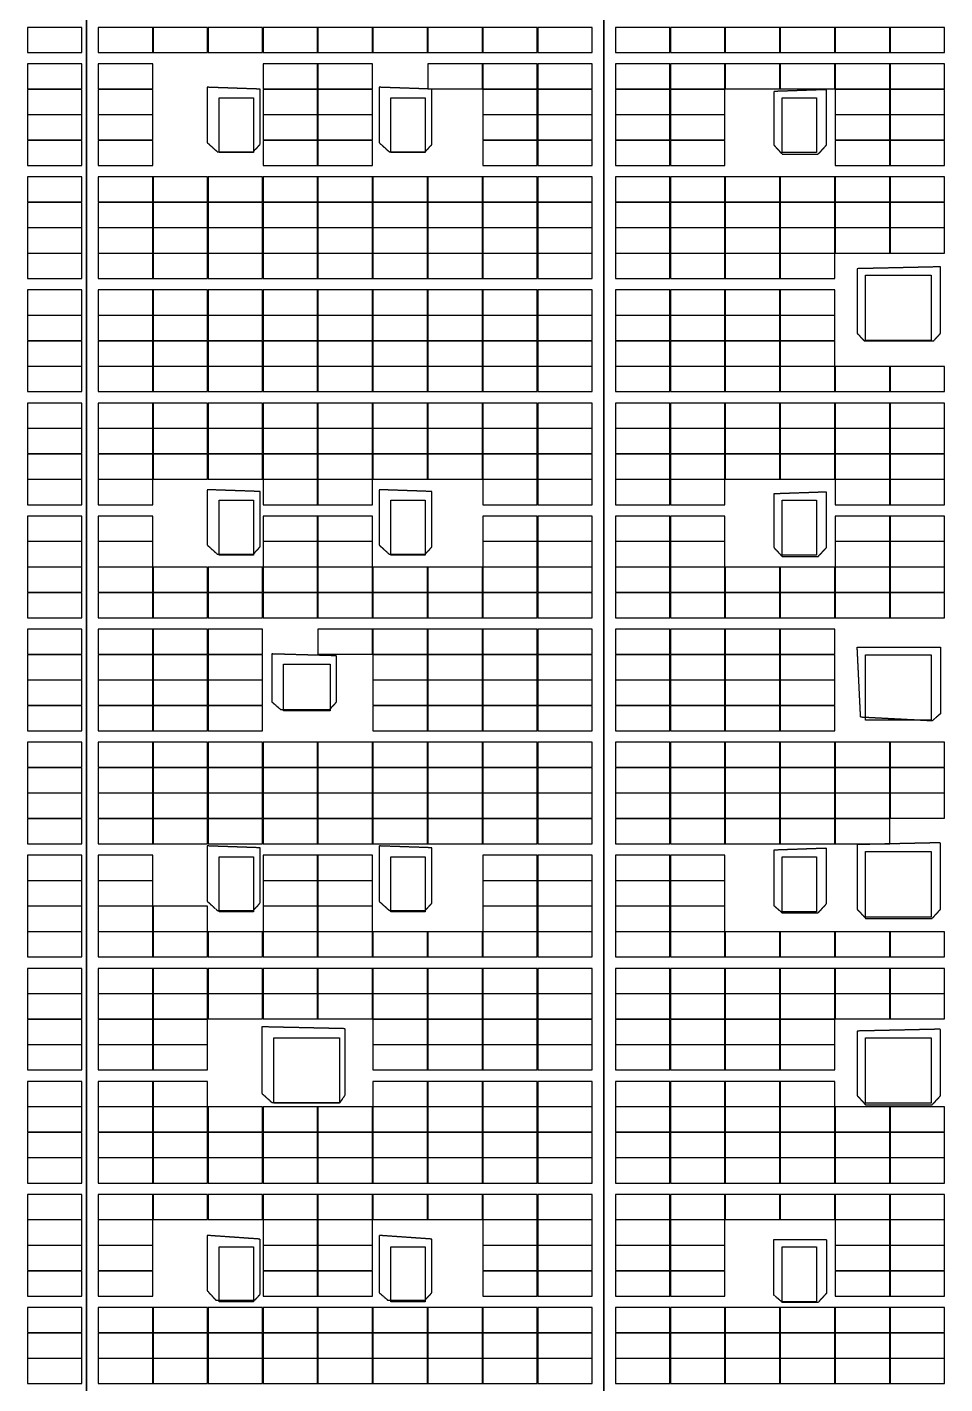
# Model space of a CAD drawing. Header units: millimetres. Extents: x -330863 to 383137, y -246038 to 314990.
# Drawn here: x -25996 to 14103, y 33059 to 92387 of the extents above; entities that cross this region are included whole.
import ezdxf

# ---------------------------------------------------------------- set-up
doc = ezdxf.new("R2010")
doc.units = ezdxf.units.MM
doc.linetypes.add('DASHED', pattern=[1.524, 1.27, -0.254])
doc.linetypes.add('HIDDEN', pattern=[0.375, 0.25, -0.125])
doc.layers.add('X消防车道', color=6, linetype='HIDDEN', lineweight=18)
for name, color, linetype in [('屋脊线', 7, 'ByLayer'), ('组件', 7, 'ByLayer'), ('阴影', 8, 'DASHED'), ('障碍物', 7, 'ByLayer')]:
    doc.layers.add(name, color=color, linetype=linetype)

# ---------------------------------------------------------------- blocks, each defined once
blk = doc.blocks.new('*U6')
at = {"layer": '屋脊线', "color": 30}
for p, q in [((-23396, -129651, 8900), (-23400, 145849, 8900)), ((-796, -129651, 10100), (-800, 145849, 10100))]:
    blk.add_line(p, q, dxfattribs=at)
at = {"flags": 1}
for tag in ['unit_id', 'unit_name']:
    blk.add_attdef(tag, (0, 0), '', height=2.5, dxfattribs=at)
blk = doc.blocks.new('*U168')
at = {"layer": '障碍物', "color": 1}
blk.add_polyline3d([(-17600, 89299, 10), (-16100, 89299, 10), (-16100, 86899, 10), (-17600, 86899, 10)], close=True, dxfattribs=at)
at = {"flags": 1}
for tag in ['height', 'shape']:
    blk.add_attdef(tag, (0, 0), '', height=2.5, dxfattribs=at)
blk = doc.blocks.new('*U169')
at = {"layer": '障碍物', "color": 1}
blk.add_polyline3d([(-10100, 89299, 10), (-8600, 89299, 10), (-8600, 86899, 10), (-10100, 86899, 10)], close=True, dxfattribs=at)
at = {"flags": 1}
for tag in ['height', 'shape']:
    blk.add_attdef(tag, (0, 0), '', height=2.5, dxfattribs=at)
blk = doc.blocks.new('*U170')
at = {"layer": '障碍物', "color": 1}
blk.add_polyline3d([(7000, 89299, 10), (8500, 89299, 10), (8500, 86899, 10), (7000, 86899, 10)], close=True, dxfattribs=at)
at = {"flags": 1}
for tag in ['height', 'shape']:
    blk.add_attdef(tag, (0, 0), '', height=2.5, dxfattribs=at)
blk = doc.blocks.new('*U172')
at = {"layer": '障碍物', "color": 1}
blk.add_polyline3d([(-17600, 71699, 10), (-16100, 71699, 10), (-16100, 69299, 10), (-17600, 69299, 10)], close=True, dxfattribs=at)
at = {"flags": 1}
for tag in ['height', 'shape']:
    blk.add_attdef(tag, (0, 0), '', height=2.5, dxfattribs=at)
blk = doc.blocks.new('*U173')
at = {"layer": '障碍物', "color": 1}
blk.add_polyline3d([(-10100, 71699, 10), (-8600, 71699, 10), (-8600, 69299, 10), (-10100, 69299, 10)], close=True, dxfattribs=at)
at = {"flags": 1}
for tag in ['height', 'shape']:
    blk.add_attdef(tag, (0, 0), '', height=2.5, dxfattribs=at)
blk = doc.blocks.new('*U174')
at = {"layer": '障碍物', "color": 1}
blk.add_polyline3d([(7000, 71699, 10), (8500, 71699, 10), (8500, 69299, 10), (7000, 69299, 10)], close=True, dxfattribs=at)
at = {"flags": 1}
for tag in ['height', 'shape']:
    blk.add_attdef(tag, (0, 0), '', height=2.5, dxfattribs=at)
blk = doc.blocks.new('*U176')
at = {"layer": '障碍物', "color": 1}
blk.add_polyline3d([(-17600, 56099, 10), (-16100, 56099, 10), (-16100, 53699, 10), (-17600, 53699, 10)], close=True, dxfattribs=at)
at = {"flags": 1}
for tag in ['height', 'shape']:
    blk.add_attdef(tag, (0, 0), '', height=2.5, dxfattribs=at)
blk = doc.blocks.new('*U177')
at = {"layer": '障碍物', "color": 1}
blk.add_polyline3d([(-10100, 56099, 10), (-8600, 56099, 10), (-8600, 53699, 10), (-10100, 53699, 10)], close=True, dxfattribs=at)
at = {"flags": 1}
for tag in ['height', 'shape']:
    blk.add_attdef(tag, (0, 0), '', height=2.5, dxfattribs=at)
blk = doc.blocks.new('*U178')
at = {"layer": '障碍物', "color": 1}
blk.add_polyline3d([(7000, 56099, 10), (8500, 56099, 10), (8500, 53699, 10), (7000, 53699, 10)], close=True, dxfattribs=at)
at = {"flags": 1}
for tag in ['height', 'shape']:
    blk.add_attdef(tag, (0, 0), '', height=2.5, dxfattribs=at)
blk = doc.blocks.new('*U180')
at = {"layer": '障碍物', "color": 1}
blk.add_polyline3d([(-17600, 39049, 10), (-16100, 39049, 10), (-16100, 36649, 10), (-17600, 36649, 10)], close=True, dxfattribs=at)
at = {"flags": 1}
for tag in ['height', 'shape']:
    blk.add_attdef(tag, (0, 0), '', height=2.5, dxfattribs=at)
blk = doc.blocks.new('*U181')
at = {"layer": '障碍物', "color": 1}
blk.add_polyline3d([(-10100, 39049, 10), (-8600, 39049, 10), (-8600, 36649, 10), (-10100, 36649, 10)], close=True, dxfattribs=at)
at = {"flags": 1}
for tag in ['height', 'shape']:
    blk.add_attdef(tag, (0, 0), '', height=2.5, dxfattribs=at)
blk = doc.blocks.new('*U182')
at = {"layer": '障碍物', "color": 1}
blk.add_polyline3d([(7000, 39049, 10), (8500, 39049, 10), (8500, 36649, 10), (7000, 36649, 10)], close=True, dxfattribs=at)
at = {"flags": 1}
for tag in ['height', 'shape']:
    blk.add_attdef(tag, (0, 0), '', height=2.5, dxfattribs=at)
blk = doc.blocks.new('*U221')
at = {"layer": '障碍物', "color": 1}
blk.add_polyline3d([(-14801, 64530, 10), (-12758, 64530, 10), (-12758, 62487, 10), (-14801, 62487, 10)], close=True, dxfattribs=at)
at = {"flags": 1}
for tag in ['height', 'shape']:
    blk.add_attdef(tag, (0, 0), '', height=2.5, dxfattribs=at)
blk = doc.blocks.new('*U222')
at = {"layer": '障碍物', "color": 1}
blk.add_polyline3d([(-15210, 48189, 10), (-12350, 48189, 10), (-12350, 45328, 10), (-15210, 45328, 10)], close=True, dxfattribs=at)
at = {"flags": 1}
for tag in ['height', 'shape']:
    blk.add_attdef(tag, (0, 0), '', height=2.5, dxfattribs=at)
blk = doc.blocks.new('*U232')
at = {"layer": '障碍物', "color": 1}
blk.add_polyline3d([(10640, 81542, 10), (13500, 81542, 10), (13500, 78682, 10), (10640, 78682, 10)], close=True, dxfattribs=at)
at = {"flags": 1}
for tag in ['height', 'shape']:
    blk.add_attdef(tag, (0, 0), '', height=2.5, dxfattribs=at)
blk = doc.blocks.new('*U233')
at = {"layer": '障碍物', "color": 1}
blk.add_polyline3d([(10640, 64942, 10), (13500, 64942, 10), (13500, 62081, 10), (10640, 62081, 10)], close=True, dxfattribs=at)
at = {"flags": 1}
for tag in ['height', 'shape']:
    blk.add_attdef(tag, (0, 0), '', height=2.5, dxfattribs=at)
blk = doc.blocks.new('*U234')
at = {"layer": '障碍物', "color": 1}
blk.add_polyline3d([(10640, 48192, 10), (13500, 48192, 10), (13500, 45331, 10), (10640, 45331, 10)], close=True, dxfattribs=at)
at = {"flags": 1}
for tag in ['height', 'shape']:
    blk.add_attdef(tag, (0, 0), '', height=2.5, dxfattribs=at)
blk = doc.blocks.new('*U245')
at = {"layer": '障碍物', "color": 1}
blk.add_polyline3d([(10640, 56334, 10), (13500, 56334, 10), (13500, 53473, 10), (10640, 53473, 10)], close=True, dxfattribs=at)
at = {"flags": 1}
for tag in ['height', 'shape']:
    blk.add_attdef(tag, (0, 0), '', height=2.5, dxfattribs=at)
blk = doc.blocks.new('*U15')
at = {"layer": '组件', "color": 0}
blk.add_polyline3d([(0, 0, 0), (0, 109.6, 0), (-238.1, 109.6, 12.6), (-238.1, 0, 12.6)], close=True, dxfattribs=at)
at = {"flags": 1}
for tag in ['mounting-hole-spacing1', 'mounting-hole-spacing2', 'module-material', 'vmpo', 'voco', 'silicon-material', 'panel-length', 'panel-width', 'panel-height', 'userid', 'theme', 'note', 'name', 'pmax', 'company-name', 'id', 'impo', 'isco']:
    blk.add_attdef(tag, (0, 0), '', height=2.5, dxfattribs=at)
blk = doc.blocks.new('*U13')
at = {"layer": '组件', "color": 0}
blk.add_polyline3d([(0, 0, 0), (0, -109.6, 0), (238.1, -109.6, 12.6), (238.1, 0, 12.6)], close=True, dxfattribs=at)
at = {"flags": 1}
for tag in ['mounting-hole-spacing1', 'mounting-hole-spacing2', 'module-material', 'vmpo', 'voco', 'silicon-material', 'panel-length', 'panel-width', 'panel-height', 'userid', 'theme', 'note', 'name', 'pmax', 'company-name', 'id', 'impo', 'isco']:
    blk.add_attdef(tag, (0, 0), '', height=2.5, dxfattribs=at)
blk = doc.blocks.new('*U11')
at = {"layer": '组件', "color": 0}
blk.add_polyline3d([(0, 0, 0), (0, 109.6, 0), (-238, 109.6, 13), (-238, 0, 13)], close=True, dxfattribs=at)
at = {"flags": 1}
for tag in ['mounting-hole-spacing1', 'mounting-hole-spacing2', 'module-material', 'vmpo', 'voco', 'silicon-material', 'panel-length', 'panel-width', 'panel-height', 'userid', 'theme', 'note', 'name', 'pmax', 'company-name', 'id', 'impo', 'isco']:
    blk.add_attdef(tag, (0, 0), '', height=2.5, dxfattribs=at)

msp = doc.modelspace()

# ---------------------------------------------------------------- hatches: boundary and pattern name
at = {"layer": 'X消防车道'}
h = msp.add_hatch(dxfattribs=at)
h.set_pattern_fill('DOTS', color=8, scale=1000, angle=-31.48783798)
h.set_pattern_definition([(328.51216202, (-1970228605.7, -2547630934.4), (1506.0502845, 939.1527315), [0, -1587.5])])
h.paths.add_polyline_path([(-93210.319, -143669.982, 0.388696348), (-80260.509, -155528.75), (-29868.25, -155528.75, 0.072993423), (-27282.119, -155149.186), (-24812.542, -154408.313, -0.072993423), (-22226.411, -154028.75), (83399.933, -154028.75, -0.414215405), (92400, -163028.739), (92400.012, -173021.711), (96400.012, -173176.258), (96400, -163028.734, 0.414220327), (83399.684, -150028.75), (-22813.487, -150028.75, 0.072993423), (-25399.617, -150408.313), (-27869.195, -151149.186, -0.072993423), (-30455.326, -151528.75), (-80260.509, -151528.75, -0.388697685), (-89225.766, -143318.792), (-114666.763, 145381.208, -0.440198268), (-105701.506, 155171.25), (85999.681, 155171.25, -0.414210993), (94999.681, 146171.329, -0.141448111), (96999.681, 153099.453, 0.257670399), (85999.52, 159171.25), (-105701.603, 159171.25, 0.440196051), (-118651.322, 145030.079)])

# ---------------------------------------------------------------- linework, layer by layer
at = {"layer": '屋脊线', "color": 30, "elevation": 8900}
msp.add_lwpolyline([(-23399.713, 145848.75), (-23395.512, -129651.245)], dxfattribs=at)
at = {"layer": '屋脊线', "color": 2, "elevation": 10100}
msp.add_lwpolyline([(-799.713, 145848.75), (-795.512, -129651.247)], dxfattribs=at)
at = {"layer": '阴影', "linetype": 'DASHED'}
for points in [[(-15821.039, 87254.355, 9303.359), (-15821.075, 89675.928, 9303.36), (-18126.6, 89756.611, 9180.942), (-18126.562, 87335.039, 9180.943), (-17680.327, 86931.445, 9204.636), (-16118.521, 86931.475, 9287.564), (-15821.039, 87254.355, 9303.359)], [(-8309.493, 87254.453, 9702.203), (-8309.531, 89676.025, 9702.203), (-10615.055, 89756.719, 9579.786), (-10615.02, 87335.146, 9579.786), (-10168.782, 86931.553, 9603.48), (-8606.976, 86931.572, 9686.407), (-8309.493, 87254.453, 9702.203)], [(6629.312, 89573.066, 9706.584), (6629.348, 87232.207, 9706.584), (7001.212, 86828.613, 9686.839), (8563.018, 86828.643, 9603.911), (8934.871, 87232.236, 9584.167), (8934.833, 89653.818, 9584.167), (6629.312, 89573.066, 9706.584)], [(10273.645, 81824.072, 9513.086), (10273.688, 78998.901, 9513.086), (10571.179, 78676.025, 9497.29), (13620.419, 78676.069, 9335.383), (13917.902, 78998.95, 9319.587), (13917.858, 81904.839, 9319.587), (10273.645, 81824.072, 9513.086)], [(-15820.77, 69657.583, 9303.36), (-15820.807, 72079.16, 9303.36), (-18126.332, 72159.839, 9180.942), (-18126.295, 69738.271, 9180.942), (-17680.059, 69334.688, 9204.636), (-16118.252, 69334.707, 9287.564), (-15820.77, 69657.583, 9303.36)], [(-8309.225, 69657.69, 9702.203), (-8309.262, 72079.268, 9702.203), (-10614.789, 72159.951, 9579.786), (-10614.751, 69738.374, 9579.786), (-10168.514, 69334.785, 9603.48), (-8606.708, 69334.81, 9686.407), (-8309.225, 69657.69, 9702.203)], [(6629.58, 71976.274, 9706.584), (6629.615, 69635.425, 9706.584), (7001.48, 69231.826, 9686.839), (8563.286, 69231.851, 9603.911), (8935.139, 69635.459, 9584.167), (8935.102, 72057.031, 9584.167), (6629.58, 71976.274, 9706.584)], [(10273.898, 65276.636, 9513.086), (13918.112, 65276.685, 9319.587), (13918.156, 62370.796, 9319.587), (13546.301, 62047.91, 9339.332), (10422.687, 62209.312, 9505.188), (10273.898, 65276.636, 9513.086)], [(-12473.939, 62877.231, 9481.062), (-12473.971, 64895.21, 9481.062), (-15300.096, 64975.884, 9331.003), (-15300.065, 62877.188, 9331.003), (-14928.202, 62554.316, 9350.747), (-12771.421, 62554.341, 9465.267), (-12473.939, 62877.231, 9481.062)], [(-15820.532, 54078.799, 9303.36), (-15820.57, 56500.366, 9303.359), (-18126.095, 56581.06, 9180.942), (-18126.057, 54159.478, 9180.942), (-17679.821, 53755.898, 9204.636), (-16118.014, 53755.913, 9287.564), (-15820.532, 54078.799, 9303.36)], [(-8308.987, 54078.906, 9702.203), (-8309.025, 56500.474, 9702.203), (-10614.55, 56581.167, 9579.786), (-10614.513, 54159.59, 9579.786), (-10168.276, 53756.001, 9603.479), (-8606.47, 53756.021, 9686.407), (-8308.987, 54078.906, 9702.203)], [(6629.818, 56397.471, 9706.584), (6629.854, 53975.898, 9706.584), (7001.718, 53653.027, 9686.839), (8563.524, 53653.042, 9603.911), (8935.377, 54056.646, 9584.167), (8935.339, 56478.223, 9584.167), (6629.818, 56397.471, 9706.584)], [(10274.03, 56639.683, 9513.086), (10274.072, 53814.512, 9513.086), (10645.936, 53410.913, 9493.341), (13546.433, 53410.952, 9339.332), (13918.286, 53814.561, 9319.587), (13918.242, 56720.449, 9319.587), (10274.03, 56639.683, 9513.086)], [(-12101.818, 45684.062, 9500.807), (-12101.862, 48589.946, 9500.807), (-15746.078, 48670.615, 9307.309), (-15746.034, 45764.727, 9307.309), (-15299.799, 45361.147, 9331.002), (-12324.928, 45361.187, 9488.96), (-12101.818, 45684.062, 9500.807)], [(10274.153, 48487.046, 9513.086), (10274.197, 45661.87, 9513.086), (10646.061, 45258.271, 9493.341), (13546.558, 45258.315, 9339.332), (13918.411, 45661.919, 9319.587), (13918.365, 48567.812, 9319.587), (10274.153, 48487.046, 9513.086)], [(-15820.272, 36966.345, 9303.36), (-15820.309, 39387.927, 9303.36), (-18125.835, 39549.331, 9180.942), (-18125.798, 37127.747, 9180.942), (-17753.933, 36724.167, 9200.687), (-16043.384, 36724.182, 9291.513), (-15820.272, 36966.345, 9303.36)], [(-8308.728, 37047.168, 9702.203), (-8308.765, 39388.025, 9702.203), (-10614.29, 39549.429, 9579.786), (-10614.252, 37047.134, 9579.786), (-10242.388, 36724.263, 9599.531), (-8606.21, 36724.287, 9686.407), (-8308.728, 37047.168, 9702.203)], [(6630.078, 39365.718, 9706.584), (8935.601, 39365.75, 9584.167), (8935.636, 37024.893, 9584.167), (8563.784, 36621.294, 9603.911), (7001.977, 36621.279, 9686.839), (6630.113, 36944.15, 9706.583), (6630.078, 39365.718, 9706.584)]]:
    msp.add_polyline3d(points, close=True, dxfattribs=at)
at = {"layer": '障碍物', "color": 4, "elevation": 10300}
for points in [[(-17599.977, 89298.745), (-16099.978, 89298.745), (-16099.978, 86898.745), (-17599.977, 86898.745)], [(-10099.977, 89298.745), (-8599.978, 89298.745), (-8599.978, 86898.745), (-10099.977, 86898.745)], [(7000.022, 89298.75), (8500.022, 89298.75), (8500.022, 86898.75), (7000.022, 86898.75)], [(-17599.979, 71698.745), (-16099.98, 71698.745), (-16099.98, 69298.745), (-17599.979, 69298.745)], [(-10099.979, 71698.745), (-8599.98, 71698.745), (-8599.98, 69298.745), (-10099.979, 69298.745)], [(7000.02, 71698.75), (8500.02, 71698.75), (8500.02, 69298.75), (7000.02, 69298.75)], [(-17599.981, 56098.745), (-16099.981, 56098.745), (-16099.981, 53698.745), (-17599.981, 53698.745)], [(-10099.981, 56098.745), (-8599.981, 56098.745), (-8599.981, 53698.745), (-10099.981, 53698.745)], [(7000.019, 56098.75), (8500.018, 56098.75), (8500.018, 53698.75), (7000.019, 53698.75)], [(-17599.972, 39048.745), (-16099.973, 39048.745), (-16099.973, 36648.745), (-17599.972, 36648.745)], [(-10099.972, 39048.745), (-8599.973, 39048.745), (-8599.973, 36648.745), (-10099.972, 36648.745)], [(7000.027, 39048.75), (8500.027, 39048.75), (8500.027, 36648.75), (7000.027, 36648.75)]]:
    msp.add_lwpolyline(points, close=True, dxfattribs=at)
at = {"layer": '障碍物', "elevation": 10300}
for points in [[(10639.869, 81542.498), (13500.377, 81542.498), (13500.377, 78681.99), (10639.869, 78681.99)], [(10639.869, 64942.004), (13500.377, 64942.004), (13500.377, 62081.496), (10639.869, 62081.496)], [(-14801.485, 64530.366), (-12758.265, 64530.366), (-12758.265, 62487.146), (-14801.485, 62487.146)], [(10639.869, 56333.983), (13500.377, 56333.983), (13500.377, 53473.475), (10639.869, 53473.475)], [(-15210.13, 48189.032), (-12349.603, 48189.032), (-12349.603, 45328.484), (-15210.13, 45328.484)], [(10639.869, 48192.004), (13500.377, 48192.004), (13500.377, 45331.496), (10639.869, 45331.496)]]:
    msp.add_lwpolyline(points, close=True, dxfattribs=at)

# ---------------------------------------------------------------- block references
at = {"layer": '屋脊线'}
msp.add_blockref('*U6', (0, 0), dxfattribs=at)
at = {"layer": '组件', "color": 5, "xscale": 10, "yscale": 10, "zscale": 10}
for name, p in [('*U11', (-23605.621, 91280.75, 9011.365)), ('*U13', (-22890.39, 92376.75, 9027.003)), ('*U13', (-20489.774, 92376.75, 9154.469)), ('*U13', (-18089.157, 92376.75, 9281.936)), ('*U13', (-15688.54, 92376.75, 9409.402)), ('*U13', (-13287.923, 92376.75, 9536.869)), ('*U13', (-10887.306, 92376.75, 9664.335)), ('*U13', (-8486.689, 92376.75, 9791.801)), ('*U13', (-6086.072, 92376.75, 9919.268)), ('*U13', (-3685.455, 92376.75, 10046.734)), ('*U15', (2090.255, 91280.75, 10046.595)), ('*U15', (4490.872, 91280.75, 9919.128)), ('*U15', (6891.489, 91280.75, 9791.662)), ('*U15', (9292.106, 91280.75, 9664.195)), ('*U15', (11692.723, 91280.75, 9536.729)), ('*U15', (14093.34, 91280.75, 9409.263)), ('*U11', (-23605.621, 89684.75, 9011.37)), ('*U13', (-22890.39, 90780.75, 9026.999)), ('*U13', (-15688.54, 90780.75, 9409.398)), ('*U13', (-13287.923, 90780.75, 9536.865)), ('*U13', (-8486.689, 90780.75, 9791.797)), ('*U13', (-6086.072, 90780.75, 9919.264)), ('*U13', (-3685.455, 90780.75, 10046.73)), ('*U15', (2090.255, 89684.75, 10046.599)), ('*U15', (4490.872, 89684.75, 9919.132)), ('*U15', (6891.489, 89684.75, 9791.666)), ('*U15', (9292.106, 89684.75, 9664.199)), ('*U15', (11692.723, 89684.75, 9536.733)), ('*U15', (14093.34, 89684.75, 9409.267)), ('*U11', (-23605.621, 88568.75, 9011.37)), ('*U13', (-22890.39, 89664.75, 9026.999)), ('*U13', (-15688.54, 89664.75, 9409.398)), ('*U13', (-13287.923, 89664.75, 9536.865)), ('*U13', (-6086.072, 89664.75, 9919.264)), ('*U13', (-3685.455, 89664.75, 10046.73)), ('*U15', (2090.255, 88568.75, 10046.599)), ('*U15', (4490.872, 88568.75, 9919.132)), ('*U15', (11692.723, 88568.75, 9536.733)), ('*U15', (14093.34, 88568.75, 9409.267)), ('*U11', (-23605.621, 87452.75, 9011.37)), ('*U13', (-22890.39, 88548.75, 9026.999)), ('*U13', (-15688.54, 88548.75, 9409.398)), ('*U13', (-13287.923, 88548.75, 9536.865)), ('*U13', (-6086.072, 88548.75, 9919.264)), ('*U13', (-3685.455, 88548.75, 10046.73)), ('*U15', (2090.255, 87452.75, 10046.599)), ('*U15', (4490.872, 87452.75, 9919.132)), ('*U15', (11692.723, 87452.75, 9536.733)), ('*U15', (14093.34, 87452.75, 9409.267)), ('*U11', (-23605.621, 86336.75, 9011.37)), ('*U13', (-22890.39, 87432.75, 9026.999)), ('*U13', (-15688.54, 87432.75, 9409.398)), ('*U13', (-13287.923, 87432.75, 9536.865)), ('*U13', (-6086.072, 87432.75, 9919.264)), ('*U13', (-3685.455, 87432.75, 10046.73)), ('*U15', (2090.255, 86336.75, 10046.599)), ('*U15', (4490.872, 86336.75, 9919.132)), ('*U15', (11692.723, 86336.75, 9536.733)), ('*U15', (14093.34, 86336.75, 9409.267)), ('*U11', (-23605.621, 84740.75, 9011.374)), ('*U13', (-22890.39, 85836.75, 9026.995)), ('*U13', (-20489.774, 85836.75, 9154.461)), ('*U13', (-18089.157, 85836.75, 9281.928)), ('*U13', (-15688.54, 85836.75, 9409.394)), ('*U13', (-13287.923, 85836.75, 9536.861)), ('*U13', (-10887.306, 85836.75, 9664.327)), ('*U13', (-8486.689, 85836.75, 9791.793)), ('*U13', (-6086.072, 85836.75, 9919.26)), ('*U13', (-3685.455, 85836.75, 10046.726)), ('*U15', (2090.255, 84740.75, 10046.603)), ('*U15', (4490.872, 84740.75, 9919.136)), ('*U15', (6891.489, 84740.75, 9791.67)), ('*U15', (9292.106, 84740.75, 9664.203)), ('*U15', (11692.723, 84740.75, 9536.737)), ('*U15', (14093.34, 84740.75, 9409.271)), ('*U11', (-23605.621, 83624.75, 9011.374)), ('*U13', (-22890.39, 84720.75, 9026.995)), ('*U13', (-20489.774, 84720.75, 9154.461)), ('*U13', (-18089.157, 84720.75, 9281.928)), ('*U13', (-15688.54, 84720.75, 9409.394)), ('*U13', (-13287.923, 84720.75, 9536.861)), ('*U13', (-10887.306, 84720.75, 9664.327)), ('*U13', (-8486.689, 84720.75, 9791.793)), ('*U13', (-6086.072, 84720.75, 9919.26)), ('*U13', (-3685.455, 84720.75, 10046.726)), ('*U15', (2090.255, 83624.75, 10046.603)), ('*U15', (4490.872, 83624.75, 9919.136)), ('*U15', (6891.489, 83624.75, 9791.67)), ('*U15', (9292.106, 83624.75, 9664.203)), ('*U15', (11692.723, 83624.75, 9536.737)), ('*U15', (14093.34, 83624.75, 9409.271)), ('*U11', (-23605.621, 82508.75, 9011.374)), ('*U13', (-22890.39, 83604.75, 9026.995)), ('*U13', (-20489.774, 83604.75, 9154.461)), ('*U13', (-18089.157, 83604.75, 9281.928)), ('*U13', (-15688.54, 83604.75, 9409.394)), ('*U13', (-13287.923, 83604.75, 9536.861)), ('*U13', (-10887.306, 83604.75, 9664.327)), ('*U13', (-8486.689, 83604.75, 9791.793)), ('*U13', (-6086.072, 83604.75, 9919.26)), ('*U13', (-3685.455, 83604.75, 10046.726)), ('*U15', (2090.255, 82508.75, 10046.603)), ('*U15', (4490.872, 82508.75, 9919.136)), ('*U15', (6891.489, 82508.75, 9791.67)), ('*U15', (9292.106, 82508.75, 9664.203)), ('*U15', (11692.723, 82508.75, 9536.737)), ('*U15', (14093.34, 82508.75, 9409.271)), ('*U11', (-23605.621, 81392.75, 9011.374)), ('*U13', (-22890.39, 82488.75, 9026.995)), ('*U13', (-20489.774, 82488.75, 9154.461)), ('*U13', (-18089.157, 82488.75, 9281.928)), ('*U13', (-15688.54, 82488.75, 9409.394)), ('*U13', (-13287.923, 82488.75, 9536.861)), ('*U13', (-10887.306, 82488.75, 9664.327)), ('*U13', (-8486.689, 82488.75, 9791.793)), ('*U13', (-6086.072, 82488.75, 9919.26)), ('*U13', (-3685.455, 82488.75, 10046.726)), ('*U15', (2090.255, 81392.75, 10046.603)), ('*U15', (4490.872, 81392.75, 9919.136)), ('*U15', (6891.489, 81392.75, 9791.67)), ('*U15', (9292.106, 81392.75, 9664.203)), ('*U11', (-23605.621, 79796.75, 9011.378)), ('*U13', (-22890.39, 80892.75, 9026.991)), ('*U13', (-20489.774, 80892.75, 9154.457)), ('*U13', (-18089.157, 80892.75, 9281.924)), ('*U13', (-15688.54, 80892.75, 9409.39)), ('*U13', (-13287.923, 80892.75, 9536.857)), ('*U13', (-10887.306, 80892.75, 9664.323)), ('*U13', (-8486.689, 80892.75, 9791.789)), ('*U13', (-6086.072, 80892.75, 9919.256)), ('*U13', (-3685.455, 80892.75, 10046.722)), ('*U15', (2090.255, 79796.75, 10046.607)), ('*U15', (4490.872, 79796.75, 9919.14)), ('*U15', (6891.489, 79796.75, 9791.674)), ('*U15', (9292.106, 79796.75, 9664.207)), ('*U11', (-23605.621, 78680.75, 9011.378)), ('*U13', (-22890.39, 79776.75, 9026.991)), ('*U13', (-20489.774, 79776.75, 9154.457)), ('*U13', (-18089.157, 79776.75, 9281.924)), ('*U13', (-15688.54, 79776.75, 9409.39)), ('*U13', (-13287.923, 79776.75, 9536.857)), ('*U13', (-10887.306, 79776.75, 9664.323)), ('*U13', (-8486.689, 79776.75, 9791.789)), ('*U13', (-6086.072, 79776.75, 9919.256)), ('*U13', (-3685.455, 79776.75, 10046.722)), ('*U15', (2090.255, 78680.75, 10046.607)), ('*U15', (4490.872, 78680.75, 9919.14)), ('*U15', (6891.489, 78680.75, 9791.674)), ('*U15', (9292.106, 78680.75, 9664.207)), ('*U11', (-23605.621, 77564.75, 9011.378)), ('*U13', (-22890.39, 78660.75, 9026.991)), ('*U13', (-20489.774, 78660.75, 9154.457)), ('*U13', (-18089.157, 78660.75, 9281.924)), ('*U13', (-15688.54, 78660.75, 9409.39)), ('*U13', (-13287.923, 78660.75, 9536.857)), ('*U13', (-10887.306, 78660.75, 9664.323)), ('*U13', (-8486.689, 78660.75, 9791.789)), ('*U13', (-6086.072, 78660.75, 9919.256)), ('*U13', (-3685.455, 78660.75, 10046.722)), ('*U15', (2090.255, 77564.75, 10046.607)), ('*U15', (4490.872, 77564.75, 9919.14)), ('*U15', (6891.489, 77564.75, 9791.674)), ('*U15', (9292.106, 77564.75, 9664.207)), ('*U11', (-23605.621, 76448.75, 9011.378)), ('*U13', (-22890.39, 77544.75, 9026.991)), ('*U13', (-20489.774, 77544.75, 9154.457)), ('*U13', (-18089.157, 77544.75, 9281.924)), ('*U13', (-15688.54, 77544.75, 9409.39)), ('*U13', (-13287.923, 77544.75, 9536.857)), ('*U13', (-10887.306, 77544.75, 9664.323)), ('*U13', (-8486.689, 77544.75, 9791.789)), ('*U13', (-6086.072, 77544.75, 9919.256)), ('*U13', (-3685.455, 77544.75, 10046.722)), ('*U15', (2090.255, 76448.75, 10046.607)), ('*U15', (4490.872, 76448.75, 9919.14)), ('*U15', (6891.489, 76448.75, 9791.674)), ('*U15', (9292.106, 76448.75, 9664.207)), ('*U15', (11692.723, 76448.75, 9536.741)), ('*U15', (14093.34, 76448.75, 9409.275)), ('*U11', (-23605.621, 74852.75, 9011.382)), ('*U13', (-22890.39, 75948.75, 9026.987)), ('*U13', (-20489.774, 75948.75, 9154.453)), ('*U13', (-18089.157, 75948.75, 9281.92)), ('*U13', (-15688.54, 75948.75, 9409.386)), ('*U13', (-13287.923, 75948.75, 9536.853)), ('*U13', (-10887.306, 75948.75, 9664.319)), ('*U13', (-8486.689, 75948.75, 9791.785)), ('*U13', (-6086.072, 75948.75, 9919.252)), ('*U13', (-3685.455, 75948.75, 10046.718)), ('*U15', (2090.255, 74852.75, 10046.611)), ('*U15', (4490.872, 74852.75, 9919.144)), ('*U15', (6891.489, 74852.75, 9791.678)), ('*U15', (9292.106, 74852.75, 9664.211)), ('*U15', (11692.723, 74852.75, 9536.745)), ('*U15', (14093.34, 74852.75, 9409.279)), ('*U11', (-23605.621, 73736.75, 9011.382)), ('*U13', (-22890.39, 74832.75, 9026.987)), ('*U13', (-20489.774, 74832.75, 9154.453)), ('*U13', (-18089.157, 74832.75, 9281.92)), ('*U13', (-15688.54, 74832.75, 9409.386)), ('*U13', (-13287.923, 74832.75, 9536.853)), ('*U13', (-10887.306, 74832.75, 9664.319)), ('*U13', (-8486.689, 74832.75, 9791.785)), ('*U13', (-6086.072, 74832.75, 9919.252)), ('*U13', (-3685.455, 74832.75, 10046.718)), ('*U15', (2090.255, 73736.75, 10046.611)), ('*U15', (4490.872, 73736.75, 9919.144)), ('*U15', (6891.489, 73736.75, 9791.678)), ('*U15', (9292.106, 73736.75, 9664.211)), ('*U15', (11692.723, 73736.75, 9536.745)), ('*U15', (14093.34, 73736.75, 9409.279)), ('*U11', (-23605.621, 72620.75, 9011.382)), ('*U13', (-22890.39, 73716.75, 9026.987)), ('*U13', (-20489.774, 73716.75, 9154.453)), ('*U13', (-18089.157, 73716.75, 9281.92)), ('*U13', (-15688.54, 73716.75, 9409.386)), ('*U13', (-13287.923, 73716.75, 9536.853)), ('*U13', (-10887.306, 73716.75, 9664.319)), ('*U13', (-8486.689, 73716.75, 9791.785)), ('*U13', (-6086.072, 73716.75, 9919.252)), ('*U13', (-3685.455, 73716.75, 10046.718)), ('*U15', (2090.255, 72620.75, 10046.611)), ('*U15', (4490.872, 72620.75, 9919.144)), ('*U15', (6891.489, 72620.75, 9791.678)), ('*U15', (9292.106, 72620.75, 9664.211)), ('*U15', (11692.723, 72620.75, 9536.745)), ('*U15', (14093.34, 72620.75, 9409.279)), ('*U11', (-23605.621, 71504.75, 9011.382)), ('*U13', (-22890.39, 72600.75, 9026.987)), ('*U13', (-15688.54, 72600.75, 9409.386)), ('*U13', (-13287.923, 72600.75, 9536.853)), ('*U13', (-6086.072, 72600.75, 9919.252)), ('*U13', (-3685.455, 72600.75, 10046.718)), ('*U15', (2090.255, 71504.75, 10046.611)), ('*U15', (4490.872, 71504.75, 9919.144)), ('*U15', (11692.723, 71504.75, 9536.745)), ('*U15', (14093.34, 71504.75, 9409.279)), ('*U11', (-23605.621, 69908.75, 9011.386)), ('*U13', (-22890.39, 71004.75, 9026.983)), ('*U13', (-15688.54, 71004.75, 9409.382)), ('*U13', (-13287.923, 71004.75, 9536.849)), ('*U13', (-6086.072, 71004.75, 9919.248)), ('*U13', (-3685.455, 71004.75, 10046.714)), ('*U15', (2090.255, 69908.75, 10046.615)), ('*U15', (4490.872, 69908.75, 9919.148)), ('*U15', (11692.723, 69908.75, 9536.749)), ('*U15', (14093.34, 69908.75, 9409.283)), ('*U11', (-23605.621, 68792.75, 9011.386)), ('*U13', (-22890.39, 69888.75, 9026.983)), ('*U13', (-15688.54, 69888.75, 9409.382)), ('*U13', (-13287.923, 69888.75, 9536.849)), ('*U13', (-6086.072, 69888.75, 9919.248)), ('*U13', (-3685.455, 69888.75, 10046.714)), ('*U15', (2090.255, 68792.75, 10046.615)), ('*U15', (4490.872, 68792.75, 9919.148)), ('*U15', (11692.723, 68792.75, 9536.749)), ('*U15', (14093.34, 68792.75, 9409.283)), ('*U11', (-23605.621, 67676.75, 9011.386)), ('*U13', (-22890.39, 68772.75, 9026.983)), ('*U13', (-20489.774, 68772.75, 9154.449)), ('*U13', (-18089.157, 68772.75, 9281.916)), ('*U13', (-15688.54, 68772.75, 9409.382)), ('*U13', (-13287.923, 68772.75, 9536.849)), ('*U13', (-10887.306, 68772.75, 9664.315)), ('*U13', (-8486.689, 68772.75, 9791.781)), ('*U13', (-6086.072, 68772.75, 9919.248)), ('*U13', (-3685.455, 68772.75, 10046.714)), ('*U15', (2090.255, 67676.75, 10046.615)), ('*U15', (4490.872, 67676.75, 9919.148)), ('*U15', (6891.489, 67676.75, 9791.682)), ('*U15', (9292.106, 67676.75, 9664.215)), ('*U15', (11692.723, 67676.75, 9536.749)), ('*U15', (14093.34, 67676.75, 9409.283)), ('*U11', (-23605.621, 66560.75, 9011.386)), ('*U13', (-22890.39, 67656.75, 9026.983)), ('*U13', (-20489.774, 67656.75, 9154.449)), ('*U13', (-18089.157, 67656.75, 9281.916)), ('*U13', (-15688.54, 67656.75, 9409.382)), ('*U13', (-13287.923, 67656.75, 9536.849)), ('*U13', (-10887.306, 67656.75, 9664.315)), ('*U13', (-8486.689, 67656.75, 9791.781)), ('*U13', (-6086.072, 67656.75, 9919.248)), ('*U13', (-3685.455, 67656.75, 10046.714)), ('*U15', (2090.255, 66560.75, 10046.615)), ('*U15', (4490.872, 66560.75, 9919.148)), ('*U15', (6891.489, 66560.75, 9791.682)), ('*U15', (9292.106, 66560.75, 9664.215)), ('*U15', (11692.723, 66560.75, 9536.749)), ('*U15', (14093.34, 66560.75, 9409.283)), ('*U11', (-23605.621, 64964.75, 9011.39)), ('*U13', (-22890.39, 66060.75, 9026.979)), ('*U13', (-20489.774, 66060.75, 9154.445)), ('*U13', (-18089.157, 66060.75, 9281.912)), ('*U13', (-13287.923, 66060.75, 9536.845)), ('*U13', (-10887.306, 66060.75, 9664.311)), ('*U13', (-8486.689, 66060.75, 9791.777)), ('*U13', (-6086.072, 66060.75, 9919.244)), ('*U13', (-3685.455, 66060.75, 10046.71)), ('*U15', (2090.255, 64964.75, 10046.619)), ('*U15', (4490.872, 64964.75, 9919.152)), ('*U15', (6891.489, 64964.75, 9791.686)), ('*U15', (9292.106, 64964.75, 9664.219)), ('*U11', (-23605.621, 63848.75, 9011.39)), ('*U13', (-22890.39, 64944.75, 9026.979)), ('*U13', (-20489.774, 64944.75, 9154.445)), ('*U13', (-18089.157, 64944.75, 9281.912)), ('*U13', (-10887.306, 64944.75, 9664.311)), ('*U13', (-8486.689, 64944.75, 9791.777)), ('*U13', (-6086.072, 64944.75, 9919.244)), ('*U13', (-3685.455, 64944.75, 10046.71)), ('*U15', (2090.255, 63848.75, 10046.619)), ('*U15', (4490.872, 63848.75, 9919.152)), ('*U15', (6891.489, 63848.75, 9791.686)), ('*U15', (9292.106, 63848.75, 9664.219)), ('*U11', (-23605.621, 62732.75, 9011.39)), ('*U13', (-22890.39, 63828.75, 9026.979)), ('*U13', (-20489.774, 63828.75, 9154.445)), ('*U13', (-18089.157, 63828.75, 9281.912)), ('*U13', (-10887.306, 63828.75, 9664.311)), ('*U13', (-8486.689, 63828.75, 9791.777)), ('*U13', (-6086.072, 63828.75, 9919.244)), ('*U13', (-3685.455, 63828.75, 10046.71)), ('*U15', (2090.255, 62732.75, 10046.619)), ('*U15', (4490.872, 62732.75, 9919.152)), ('*U15', (6891.489, 62732.75, 9791.686)), ('*U15', (9292.106, 62732.75, 9664.219)), ('*U11', (-23605.621, 61616.75, 9011.39)), ('*U13', (-22890.39, 62712.75, 9026.979)), ('*U13', (-20489.774, 62712.75, 9154.445)), ('*U13', (-18089.157, 62712.75, 9281.912)), ('*U13', (-10887.306, 62712.75, 9664.311)), ('*U13', (-8486.689, 62712.75, 9791.777)), ('*U13', (-6086.072, 62712.75, 9919.244)), ('*U13', (-3685.455, 62712.75, 10046.71)), ('*U15', (2090.255, 61616.75, 10046.619)), ('*U15', (4490.872, 61616.75, 9919.152)), ('*U15', (6891.489, 61616.75, 9791.686)), ('*U15', (9292.106, 61616.75, 9664.219)), ('*U11', (-23605.621, 60020.75, 9011.394)), ('*U13', (-22890.39, 61116.75, 9026.975)), ('*U13', (-20489.774, 61116.75, 9154.441)), ('*U13', (-18089.157, 61116.75, 9281.908)), ('*U13', (-15688.54, 61116.75, 9409.374)), ('*U13', (-13287.923, 61116.75, 9536.841)), ('*U13', (-10887.306, 61116.75, 9664.307)), ('*U13', (-8486.689, 61116.75, 9791.773)), ('*U13', (-6086.072, 61116.75, 9919.24)), ('*U13', (-3685.455, 61116.75, 10046.706)), ('*U15', (2090.255, 60020.75, 10046.623)), ('*U15', (4490.872, 60020.75, 9919.156)), ('*U15', (6891.489, 60020.75, 9791.69)), ('*U15', (9292.106, 60020.75, 9664.223)), ('*U15', (11692.723, 60020.75, 9536.757)), ('*U15', (14093.34, 60020.75, 9409.291)), ('*U11', (-23605.621, 58904.75, 9011.394)), ('*U13', (-22890.39, 60000.75, 9026.975)), ('*U13', (-20489.774, 60000.75, 9154.441)), ('*U13', (-18089.157, 60000.75, 9281.908)), ('*U13', (-15688.54, 60000.75, 9409.374)), ('*U13', (-13287.923, 60000.75, 9536.841)), ('*U13', (-10887.306, 60000.75, 9664.307)), ('*U13', (-8486.689, 60000.75, 9791.773)), ('*U13', (-6086.072, 60000.75, 9919.24)), ('*U13', (-3685.455, 60000.75, 10046.706)), ('*U15', (2090.255, 58904.75, 10046.623)), ('*U15', (4490.872, 58904.75, 9919.156)), ('*U15', (6891.489, 58904.75, 9791.69)), ('*U15', (9292.106, 58904.75, 9664.223)), ('*U15', (11692.723, 58904.75, 9536.757)), ('*U15', (14093.34, 58904.75, 9409.291)), ('*U11', (-23605.621, 57788.75, 9011.394)), ('*U13', (-22890.39, 58884.75, 9026.975)), ('*U13', (-20489.774, 58884.75, 9154.441)), ('*U13', (-18089.157, 58884.75, 9281.908)), ('*U13', (-15688.54, 58884.75, 9409.374)), ('*U13', (-13287.923, 58884.75, 9536.841)), ('*U13', (-10887.306, 58884.75, 9664.307)), ('*U13', (-8486.689, 58884.75, 9791.773)), ('*U13', (-6086.072, 58884.75, 9919.24)), ('*U13', (-3685.455, 58884.75, 10046.706)), ('*U15', (2090.255, 57788.75, 10046.623)), ('*U15', (4490.872, 57788.75, 9919.156)), ('*U15', (6891.489, 57788.75, 9791.69)), ('*U15', (9292.106, 57788.75, 9664.223)), ('*U15', (11692.723, 57788.75, 9536.757)), ('*U15', (14093.34, 57788.75, 9409.291)), ('*U11', (-23605.621, 56672.75, 9011.394)), ('*U13', (-22890.39, 57768.75, 9026.975)), ('*U13', (-20489.774, 57768.75, 9154.441)), ('*U13', (-18089.157, 57768.75, 9281.908)), ('*U13', (-15688.54, 57768.75, 9409.374)), ('*U13', (-13287.923, 57768.75, 9536.841)), ('*U13', (-10887.306, 57768.75, 9664.307)), ('*U13', (-8486.689, 57768.75, 9791.773)), ('*U13', (-6086.072, 57768.75, 9919.24)), ('*U13', (-3685.455, 57768.75, 10046.706)), ('*U15', (2090.255, 56672.75, 10046.623)), ('*U15', (4490.872, 56672.75, 9919.156)), ('*U15', (6891.489, 56672.75, 9791.69)), ('*U15', (9292.106, 56672.75, 9664.223)), ('*U15', (11692.723, 56672.75, 9536.757)), ('*U11', (-23605.621, 55076.75, 9011.398)), ('*U13', (-22890.39, 56172.75, 9026.971)), ('*U13', (-15688.54, 56172.75, 9409.37)), ('*U13', (-13287.923, 56172.75, 9536.837)), ('*U13', (-6086.072, 56172.75, 9919.236)), ('*U13', (-3685.455, 56172.75, 10046.702)), ('*U15', (2090.255, 55076.75, 10046.627)), ('*U15', (4490.872, 55076.75, 9919.16)), ('*U11', (-23605.621, 53960.75, 9011.398)), ('*U13', (-22890.39, 55056.75, 9026.971)), ('*U13', (-15688.54, 55056.75, 9409.37)), ('*U13', (-13287.923, 55056.75, 9536.837)), ('*U13', (-6086.072, 55056.75, 9919.236)), ('*U13', (-3685.455, 55056.75, 10046.702)), ('*U15', (2090.255, 53960.75, 10046.627)), ('*U15', (4490.872, 53960.75, 9919.16)), ('*U11', (-23605.621, 52844.75, 9011.398)), ('*U13', (-22890.39, 53940.75, 9026.971)), ('*U13', (-20489.774, 53940.75, 9154.437)), ('*U13', (-15688.54, 53940.75, 9409.37)), ('*U13', (-13287.923, 53940.75, 9536.837)), ('*U13', (-6086.072, 53940.75, 9919.236)), ('*U13', (-3685.455, 53940.75, 10046.702)), ('*U15', (2090.255, 52844.75, 10046.627)), ('*U15', (4490.872, 52844.75, 9919.16)), ('*U11', (-23605.621, 51728.75, 9011.398)), ('*U13', (-22890.39, 52824.75, 9026.971)), ('*U13', (-20489.774, 52824.75, 9154.437)), ('*U13', (-18089.157, 52824.75, 9281.904)), ('*U13', (-15688.54, 52824.75, 9409.37)), ('*U13', (-13287.923, 52824.75, 9536.837)), ('*U13', (-10887.306, 52824.75, 9664.303)), ('*U13', (-8486.689, 52824.75, 9791.769)), ('*U13', (-6086.072, 52824.75, 9919.236)), ('*U13', (-3685.455, 52824.75, 10046.702)), ('*U15', (2090.255, 51728.75, 10046.627)), ('*U15', (4490.872, 51728.75, 9919.16)), ('*U15', (6891.489, 51728.75, 9791.694)), ('*U15', (9292.106, 51728.75, 9664.227)), ('*U15', (11692.723, 51728.75, 9536.761)), ('*U15', (14093.34, 51728.75, 9409.295)), ('*U11', (-23605.621, 50132.75, 9011.402)), ('*U13', (-22890.39, 51228.75, 9026.967)), ('*U13', (-20489.774, 51228.75, 9154.433)), ('*U13', (-18089.157, 51228.75, 9281.9)), ('*U13', (-15688.54, 51228.75, 9409.366)), ('*U13', (-13287.923, 51228.75, 9536.833)), ('*U13', (-10887.306, 51228.75, 9664.299)), ('*U13', (-8486.689, 51228.75, 9791.765)), ('*U13', (-6086.072, 51228.75, 9919.232)), ('*U13', (-3685.455, 51228.75, 10046.698)), ('*U15', (2090.255, 50132.75, 10046.631)), ('*U15', (4490.872, 50132.75, 9919.164)), ('*U15', (6891.489, 50132.75, 9791.698)), ('*U15', (9292.106, 50132.75, 9664.231)), ('*U15', (11692.723, 50132.75, 9536.765)), ('*U15', (14093.34, 50132.75, 9409.299)), ('*U11', (-23605.621, 49016.75, 9011.402)), ('*U13', (-22890.39, 50112.75, 9026.967)), ('*U13', (-20489.774, 50112.75, 9154.433)), ('*U13', (-18089.157, 50112.75, 9281.9)), ('*U13', (-15688.54, 50112.75, 9409.366)), ('*U13', (-13287.923, 50112.75, 9536.833)), ('*U13', (-10887.306, 50112.75, 9664.299)), ('*U13', (-8486.689, 50112.75, 9791.765)), ('*U13', (-6086.072, 50112.75, 9919.232)), ('*U13', (-3685.455, 50112.75, 10046.698)), ('*U15', (2090.255, 49016.75, 10046.631)), ('*U15', (4490.872, 49016.75, 9919.164)), ('*U15', (6891.489, 49016.75, 9791.698)), ('*U15', (9292.106, 49016.75, 9664.231)), ('*U15', (11692.723, 49016.75, 9536.765)), ('*U15', (14093.34, 49016.75, 9409.299)), ('*U11', (-23605.621, 47900.75, 9011.402)), ('*U13', (-22890.39, 48996.75, 9026.967)), ('*U13', (-20489.774, 48996.75, 9154.433)), ('*U13', (-10887.306, 48996.75, 9664.299)), ('*U13', (-8486.689, 48996.75, 9791.765)), ('*U13', (-6086.072, 48996.75, 9919.232)), ('*U13', (-3685.455, 48996.75, 10046.698)), ('*U15', (2090.255, 47900.75, 10046.631)), ('*U15', (4490.872, 47900.75, 9919.164)), ('*U15', (6891.489, 47900.75, 9791.698)), ('*U15', (9292.106, 47900.75, 9664.231)), ('*U11', (-23605.621, 46784.75, 9011.402)), ('*U13', (-22890.39, 47880.75, 9026.967)), ('*U13', (-20489.774, 47880.75, 9154.433)), ('*U13', (-10887.306, 47880.75, 9664.299)), ('*U13', (-8486.689, 47880.75, 9791.765)), ('*U13', (-6086.072, 47880.75, 9919.232)), ('*U13', (-3685.455, 47880.75, 10046.698)), ('*U15', (2090.255, 46784.75, 10046.631)), ('*U15', (4490.872, 46784.75, 9919.164)), ('*U15', (6891.489, 46784.75, 9791.698)), ('*U15', (9292.106, 46784.75, 9664.231)), ('*U11', (-23605.621, 45188.75, 9011.407)), ('*U13', (-22890.39, 46284.75, 9026.963)), ('*U13', (-20489.774, 46284.75, 9154.429)), ('*U13', (-10887.306, 46284.75, 9664.295)), ('*U13', (-8486.689, 46284.75, 9791.761)), ('*U13', (-6086.072, 46284.75, 9919.228)), ('*U13', (-3685.455, 46284.75, 10046.694)), ('*U15', (2090.255, 45188.75, 10046.635)), ('*U15', (4490.872, 45188.75, 9919.168)), ('*U15', (6891.489, 45188.75, 9791.702)), ('*U15', (9292.106, 45188.75, 9664.235)), ('*U11', (-23605.621, 44072.75, 9011.407)), ('*U13', (-22890.39, 45168.75, 9026.963)), ('*U13', (-20489.774, 45168.75, 9154.429)), ('*U13', (-18089.157, 45168.75, 9281.896)), ('*U13', (-15688.54, 45168.75, 9409.362)), ('*U13', (-13287.923, 45168.75, 9536.829)), ('*U13', (-10887.306, 45168.75, 9664.295)), ('*U13', (-8486.689, 45168.75, 9791.761)), ('*U13', (-6086.072, 45168.75, 9919.228)), ('*U13', (-3685.455, 45168.75, 10046.694)), ('*U15', (2090.255, 44072.75, 10046.635)), ('*U15', (4490.872, 44072.75, 9919.168)), ('*U15', (6891.489, 44072.75, 9791.702)), ('*U15', (9292.106, 44072.75, 9664.235)), ('*U15', (11692.723, 44072.75, 9536.769)), ('*U15', (14093.34, 44072.75, 9409.303)), ('*U11', (-23605.621, 42956.75, 9011.407)), ('*U13', (-22890.39, 44052.75, 9026.963)), ('*U13', (-20489.774, 44052.75, 9154.429)), ('*U13', (-18089.157, 44052.75, 9281.896)), ('*U13', (-15688.54, 44052.75, 9409.362)), ('*U13', (-13287.923, 44052.75, 9536.829)), ('*U13', (-10887.306, 44052.75, 9664.295)), ('*U13', (-8486.689, 44052.75, 9791.761)), ('*U13', (-6086.072, 44052.75, 9919.228)), ('*U13', (-3685.455, 44052.75, 10046.694)), ('*U15', (2090.255, 42956.75, 10046.635)), ('*U15', (4490.872, 42956.75, 9919.168)), ('*U15', (6891.489, 42956.75, 9791.702)), ('*U15', (9292.106, 42956.75, 9664.235)), ('*U15', (11692.723, 42956.75, 9536.769)), ('*U15', (14093.34, 42956.75, 9409.303)), ('*U11', (-23605.621, 41840.75, 9011.407)), ('*U13', (-22890.39, 42936.75, 9026.963)), ('*U13', (-20489.774, 42936.75, 9154.429)), ('*U13', (-18089.157, 42936.75, 9281.896)), ('*U13', (-15688.54, 42936.75, 9409.362)), ('*U13', (-13287.923, 42936.75, 9536.829)), ('*U13', (-10887.306, 42936.75, 9664.295)), ('*U13', (-8486.689, 42936.75, 9791.761)), ('*U13', (-6086.072, 42936.75, 9919.228)), ('*U13', (-3685.455, 42936.75, 10046.694)), ('*U15', (2090.255, 41840.75, 10046.635)), ('*U15', (4490.872, 41840.75, 9919.168)), ('*U15', (6891.489, 41840.75, 9791.702)), ('*U15', (9292.106, 41840.75, 9664.235)), ('*U15', (11692.723, 41840.75, 9536.769)), ('*U15', (14093.34, 41840.75, 9409.303)), ('*U11', (-23605.621, 40244.75, 9011.411)), ('*U13', (-22890.39, 41340.75, 9026.959)), ('*U13', (-20489.774, 41340.75, 9154.425)), ('*U13', (-18089.157, 41340.75, 9281.892)), ('*U13', (-15688.54, 41340.75, 9409.358)), ('*U13', (-13287.923, 41340.75, 9536.825)), ('*U13', (-10887.306, 41340.75, 9664.291)), ('*U13', (-8486.689, 41340.75, 9791.757)), ('*U13', (-6086.072, 41340.75, 9919.224)), ('*U13', (-3685.455, 41340.75, 10046.69)), ('*U15', (2090.255, 40244.75, 10046.639)), ('*U15', (4490.872, 40244.75, 9919.172)), ('*U15', (6891.489, 40244.75, 9791.706)), ('*U15', (9292.106, 40244.75, 9664.239)), ('*U15', (11692.723, 40244.75, 9536.773)), ('*U15', (14093.34, 40244.75, 9409.307)), ('*U11', (-23605.621, 39128.75, 9011.411)), ('*U13', (-22890.39, 40224.75, 9026.959)), ('*U13', (-15688.54, 40224.75, 9409.358)), ('*U13', (-13287.923, 40224.75, 9536.825)), ('*U13', (-6086.072, 40224.75, 9919.224)), ('*U13', (-3685.455, 40224.75, 10046.69)), ('*U15', (2090.255, 39128.75, 10046.639)), ('*U15', (4490.872, 39128.75, 9919.172)), ('*U15', (11692.723, 39128.75, 9536.773)), ('*U15', (14093.34, 39128.75, 9409.307)), ('*U11', (-23605.621, 38012.75, 9011.411)), ('*U13', (-22890.39, 39108.75, 9026.959)), ('*U13', (-15688.54, 39108.75, 9409.358)), ('*U13', (-13287.923, 39108.75, 9536.825)), ('*U13', (-6086.072, 39108.75, 9919.224)), ('*U13', (-3685.455, 39108.75, 10046.69)), ('*U15', (2090.255, 38012.75, 10046.639)), ('*U15', (4490.872, 38012.75, 9919.172)), ('*U15', (11692.723, 38012.75, 9536.773)), ('*U15', (14093.34, 38012.75, 9409.307)), ('*U11', (-23605.621, 36896.75, 9011.411)), ('*U13', (-22890.39, 37992.75, 9026.959)), ('*U13', (-15688.54, 37992.75, 9409.358)), ('*U13', (-13287.923, 37992.75, 9536.825)), ('*U13', (-6086.072, 37992.75, 9919.224)), ('*U13', (-3685.455, 37992.75, 10046.69)), ('*U15', (2090.255, 36896.75, 10046.639)), ('*U15', (4490.872, 36896.75, 9919.172)), ('*U15', (11692.723, 36896.75, 9536.773)), ('*U15', (14093.34, 36896.75, 9409.307)), ('*U11', (-23605.621, 35300.75, 9011.415)), ('*U13', (-22890.39, 36396.75, 9026.955)), ('*U13', (-20489.774, 36396.75, 9154.421)), ('*U13', (-18089.157, 36396.75, 9281.888)), ('*U13', (-15688.54, 36396.75, 9409.354)), ('*U13', (-13287.923, 36396.75, 9536.821)), ('*U13', (-10887.306, 36396.75, 9664.287)), ('*U13', (-8486.689, 36396.75, 9791.753)), ('*U13', (-6086.072, 36396.75, 9919.22)), ('*U13', (-3685.455, 36396.75, 10046.686)), ('*U15', (2090.255, 35300.75, 10046.643)), ('*U15', (4490.872, 35300.75, 9919.176)), ('*U15', (6891.489, 35300.75, 9791.71)), ('*U15', (9292.106, 35300.75, 9664.243)), ('*U15', (11692.723, 35300.75, 9536.777)), ('*U15', (14093.34, 35300.75, 9409.311)), ('*U11', (-23605.621, 34184.75, 9011.415)), ('*U13', (-22890.39, 35280.75, 9026.955)), ('*U13', (-20489.774, 35280.75, 9154.421)), ('*U13', (-18089.157, 35280.75, 9281.888)), ('*U13', (-15688.54, 35280.75, 9409.354)), ('*U13', (-13287.923, 35280.75, 9536.821)), ('*U13', (-10887.306, 35280.75, 9664.287)), ('*U13', (-8486.689, 35280.75, 9791.753)), ('*U13', (-6086.072, 35280.75, 9919.22)), ('*U13', (-3685.455, 35280.75, 10046.686)), ('*U15', (2090.255, 34184.75, 10046.643)), ('*U15', (4490.872, 34184.75, 9919.176)), ('*U15', (6891.489, 34184.75, 9791.71)), ('*U15', (9292.106, 34184.75, 9664.243)), ('*U15', (11692.723, 34184.75, 9536.777)), ('*U15', (14093.34, 34184.75, 9409.311)), ('*U11', (-23605.621, 33068.75, 9011.415)), ('*U13', (-22890.39, 34164.75, 9026.955)), ('*U13', (-20489.774, 34164.75, 9154.421)), ('*U13', (-18089.157, 34164.75, 9281.888)), ('*U13', (-15688.54, 34164.75, 9409.354)), ('*U13', (-13287.923, 34164.75, 9536.821)), ('*U13', (-10887.306, 34164.75, 9664.287)), ('*U13', (-8486.689, 34164.75, 9791.753)), ('*U13', (-6086.072, 34164.75, 9919.22)), ('*U13', (-3685.455, 34164.75, 10046.686)), ('*U15', (2090.255, 33068.75, 10046.643)), ('*U15', (4490.872, 33068.75, 9919.176)), ('*U15', (6891.489, 33068.75, 9791.71)), ('*U15', (9292.106, 33068.75, 9664.243)), ('*U15', (11692.723, 33068.75, 9536.777)), ('*U15', (14093.34, 33068.75, 9409.311))]:
    msp.add_blockref(name, p, dxfattribs=at)
at = {"layer": '障碍物'}
for name in ['*U168', '*U169', '*U170', '*U232', '*U172', '*U173', '*U174', '*U233', '*U221', '*U176', '*U177', '*U178', '*U245', '*U222', '*U234', '*U180', '*U181', '*U182']:
    msp.add_blockref(name, (0, 0), dxfattribs=at)

doc.saveas('drawing.dxf')
